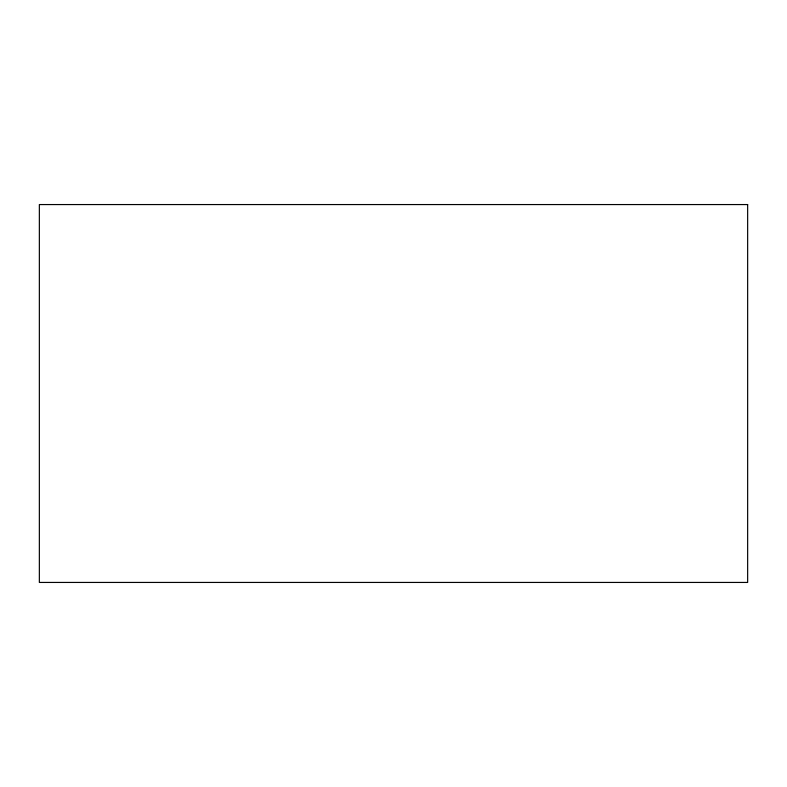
<?xml version="1.0" encoding="UTF-8"?>
<svg xmlns="http://www.w3.org/2000/svg" width="787" height="787" viewBox="0 0 787 787"><rect width="100%" height="100%" fill="white"/><g stroke="black" fill="none" stroke-linecap="round" stroke-linejoin="round"><path stroke-width="1.18" d="M747.65 204.561L39.35 204.561L39.35 582.439L747.65 582.439L747.65 204.561"/></g></svg>
